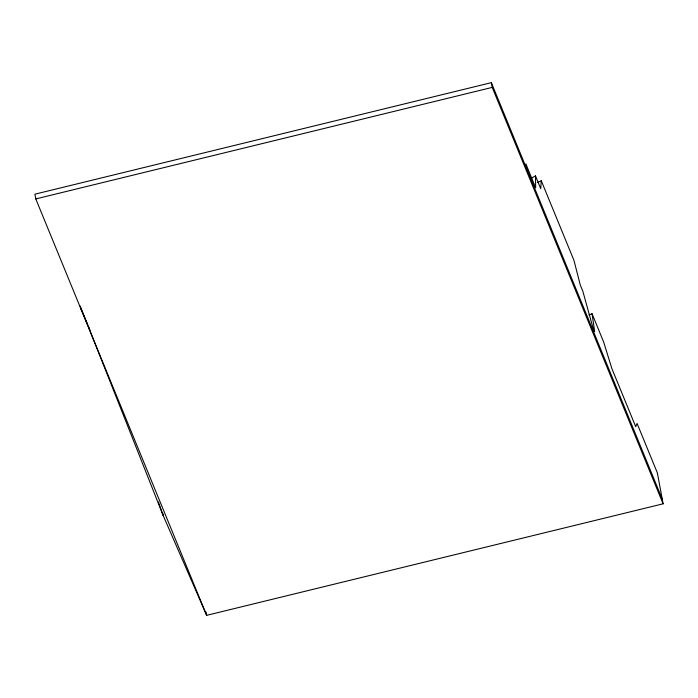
<?xml version="1.0" encoding="UTF-8"?>
<svg xmlns="http://www.w3.org/2000/svg" width="698" height="698" viewBox="0 0 698 698"><rect width="100%" height="100%" fill="white"/><g stroke="black" fill="none" stroke-linecap="round" stroke-linejoin="round"><path stroke-width="1.05" d="M537.556 182.606L541.255 180.712L540.741 188.687L535.488 175.887L531.091 178.339M589.033 314.946L592.044 313.707L603.639 341.968L611.832 368.492L635.712 426.679L637.073 423.442L657.368 472.904L663.1 503.816L206.66 615.339L163.053 515.237L80.139 305.986M662.219 499.079L491.34 82.661L34.9 194.184L35.781 198.921L206.66 615.339L206.076 612.19M35.781 198.921L492.221 87.398L663.1 503.816M80.488 307.888L87.747 324.832M88.594 326.83L89.876 329.822M541.255 180.712L573.992 260.476L580.274 285.02L582.865 291.336L592.637 326.62L594.67 331.567L592.044 313.707M158.402 501.949L163.053 515.237L162.721 513.135M526.824 169.134L525.856 163.873L535.663 187.779L535.488 175.887M491.34 82.661L492.221 87.398"/></g></svg>
